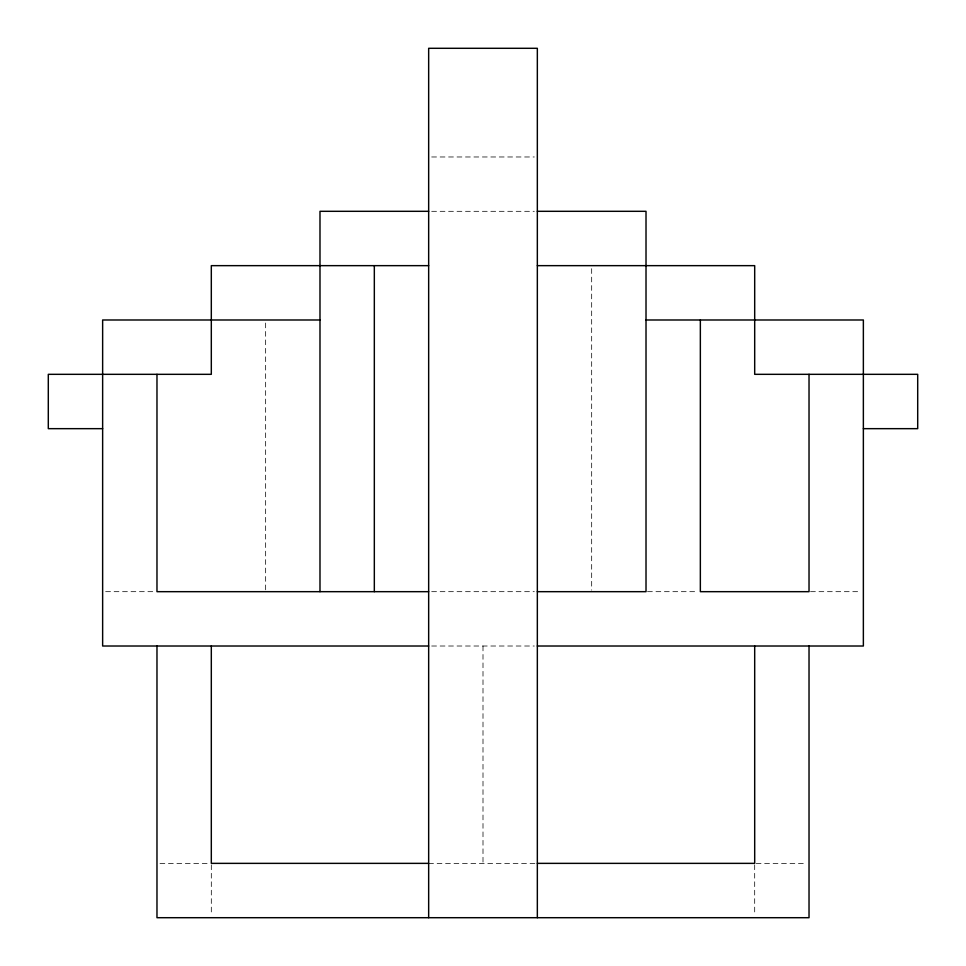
<?xml version="1.0" encoding="UTF-8"?>
<svg xmlns="http://www.w3.org/2000/svg" width="966" height="966" viewBox="0 0 966 966"><rect width="100%" height="100%" fill="white"/><g stroke="black" fill="none" stroke-linecap="round" stroke-linejoin="round"><path stroke-width="0.72" stroke-dasharray="4.83 3.62" d="M431.681 156.975L534.319 156.975M431.681 211.312L534.319 211.312M105.656 591.675L155.466 591.675M431.681 591.675L534.319 591.675M647.522 591.675L697.331 591.675M810.534 591.675L860.344 591.675M431.681 646.013L534.319 646.013M159.994 863.363L209.803 863.363M428.663 863.363L535.828 863.363M756.197 863.363L806.006 863.363M754.688 864.872L754.688 914.681M591.675 268.669L591.675 590.166M483 646.013L483 863.363M265.65 323.006L265.65 590.166M211.312 864.872L211.312 914.681"/><path stroke-width="1.45" d="M428.663 211.312L319.988 211.312L319.988 591.675M537.337 211.312L646.013 211.312L646.013 591.675L537.337 591.675M428.663 265.65L211.312 265.65L211.312 374.325L48.3 374.325L48.3 428.663L102.638 428.663M537.337 265.65L754.688 265.65L754.688 374.325L917.7 374.325L917.7 428.663L863.363 428.663M319.988 319.988L102.638 319.988L102.638 646.013L428.663 646.013M646.013 319.988L863.363 319.988L863.363 646.013L537.337 646.013M428.663 591.675L156.975 591.675L156.975 374.325M428.663 863.363L211.312 863.363L211.312 646.013M537.337 863.363L754.688 863.363L754.688 646.013M809.025 374.325L809.025 591.675L700.35 591.675L700.35 319.988M809.025 646.013L809.025 917.7L156.975 917.7L156.975 646.013M537.337 917.7L537.337 48.3L428.663 48.3L428.663 917.7M374.325 265.65L374.325 591.675"/></g></svg>
